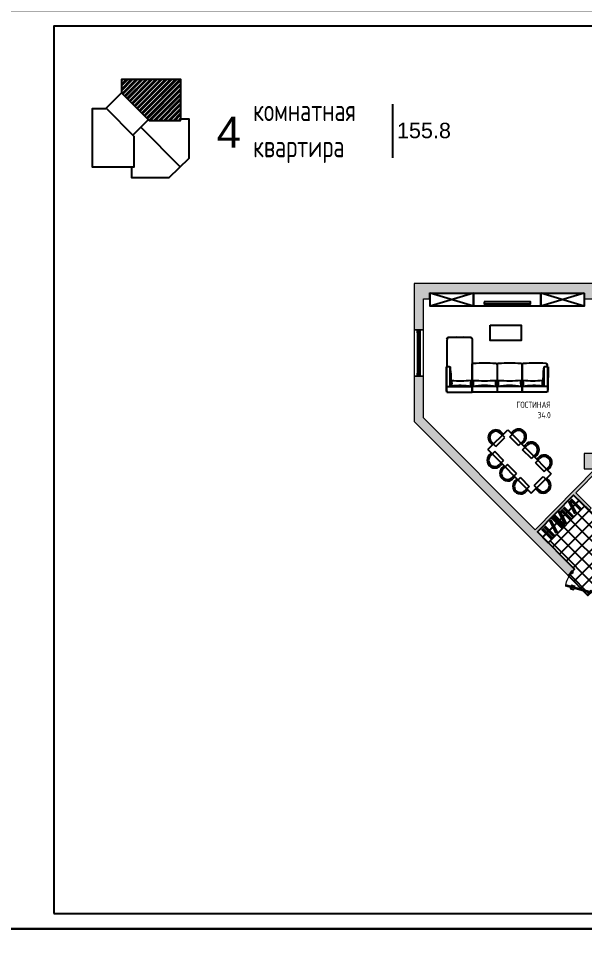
# Model space of a CAD drawing. Header units: millimetres. Extents: x -7516 to 14738, y -3327 to 3625.
# Drawn here: x 3608 to 3791.3, y 2731.3 to 3028.3 of the extents above; entities that cross this region are included whole.
import ezdxf

# ---------------------------------------------------------------- set-up
doc = ezdxf.new("R2010")
doc.units = ezdxf.units.MM
doc.header["$LTSCALE"] = 1.5
for name, color, linetype in [('кафель', 9, 'Continuous'), ('МЕБЕЛЬ ОСНОВ', 7, 'Continuous'), ('Основные тонкие', 7, 'Continuous')]:
    doc.layers.add(name, color=color, linetype=linetype)
for name, color, linetype, lineweight in [('новый план', 6, 'Continuous', 30), ('ОКНА', 130, 'Continuous', 30), ('СТЕНЫ', 30, 'Continuous', 30)]:
    doc.layers.add(name, color=color, linetype=linetype, lineweight=lineweight)
doc.styles.add('ARIAL', font='arial.ttf')
doc.styles.add('style1', font='txt.shx', dxfattribs={"width": 0.7, "height": 2.5})
doc.styles.add('СГЕНЕРИР_СТИЛЬ_1', font='txt.shx', dxfattribs={"width": 0.7})

# ---------------------------------------------------------------- blocks, each defined once
blk = doc.blocks.new('ГНГ')
at = {"layer": 'МЕБЕЛЬ ОСНОВ', "ltscale": 1.5}
for points in [[(-831.6, 407.1), (-785, 453.8), (-785, 492.1), (-615, 492.2), (-615, 377.6), (-590.6, 377.6), (-590.8, 262.9), (-648.8, 206.7), (-755.6, 206.7), (-755.6, 237.1), (-870, 237.1), (-870, 407.1), (-831.6, 407.1)], [(-786, 452.7), (-705.5, 372.2), (-615, 372.2), (-615, 377.6)], [(-830.6, 408.2), (-750, 327.6), (-750, 237.1), (-755.6, 237.1)], [(-730.1, 353.1), (-708.3, 374.9)], [(-730.1, 353.1), (-752.8, 330.4)], [(-730.1, 353.1), (-616.4, 238.6)]]:
    blk.add_lwpolyline(points, dxfattribs=at)
blk = doc.blocks.new('прарпр')
for p, q in [((4857.78, 3708.27), (4857.78, 3717.27)), ((4857.78, 3717.27), (4877.73, 3717.27)), ((4859.37, 3717.27), (4859.37, 3718.2)), ((4859.82, 3716.17), (4859.82, 3718.2)), ((4863.87, 3716.17), (4859.82, 3716.17)), ((4863.87, 3716.17), (4863.87, 3718.2)), ((4864.32, 3717.27), (4864.32, 3718.2)), ((4865.28, 3717.27), (4865.28, 3718.2)), ((4865.73, 3716.17), (4865.73, 3718.2)), ((4869.78, 3716.17), (4865.73, 3716.17)), ((4869.78, 3716.17), (4869.78, 3718.2)), ((4870.23, 3717.27), (4870.23, 3718.2)), ((4871.18, 3717.27), (4871.18, 3718.2)), ((4871.63, 3716.17), (4871.63, 3718.2)), ((4871.63, 3716.17), (4875.68, 3716.17)), ((4875.68, 3716.17), (4875.68, 3718.2)), ((4876.13, 3717.27), (4876.13, 3718.2)), ((4877.73, 3708.27), (4877.73, 3717.27)), ((4857.78, 3715.25), (4856.86, 3715.25)), ((4858.88, 3714.8), (4856.86, 3714.8)), ((4858.88, 3710.75), (4858.88, 3714.8)), ((4876.63, 3714.8), (4878.65, 3714.8)), ((4876.63, 3710.75), (4876.63, 3714.8)), ((4877.73, 3715.25), (4878.65, 3715.25)), ((4858.88, 3710.75), (4856.86, 3710.75)), ((4857.78, 3710.3), (4856.86, 3710.3)), ((4876.63, 3710.75), (4878.65, 3710.75)), ((4877.73, 3710.3), (4878.65, 3710.3)), ((4857.78, 3708.27), (4877.73, 3708.27)), ((4859.37, 3708.27), (4859.37, 3707.35)), ((4859.82, 3709.37), (4859.82, 3707.35)), ((4863.87, 3709.37), (4859.82, 3709.37)), ((4863.87, 3709.37), (4863.87, 3707.35)), ((4864.32, 3708.27), (4864.32, 3707.35)), ((4865.28, 3708.27), (4865.28, 3707.35)), ((4865.73, 3709.37), (4865.73, 3707.35)), ((4869.78, 3709.37), (4865.73, 3709.37)), ((4869.78, 3709.37), (4869.78, 3707.35)), ((4870.23, 3708.27), (4870.23, 3707.35)), ((4871.18, 3708.27), (4871.18, 3707.35)), ((4871.63, 3709.37), (4871.63, 3707.35)), ((4871.63, 3709.37), (4875.68, 3709.37)), ((4875.68, 3709.37), (4875.68, 3707.35)), ((4876.13, 3708.27), (4876.13, 3707.35))]:
    blk.add_line(p, q)
for centre, radius, start, end in [((4861.85, 3718.2), 2.47, 0, 180), ((4861.85, 3718.2), 2.02, 0, 180), ((4867.75, 3718.2), 2.47, 0, 180), ((4867.75, 3718.2), 2.02, 0, 180), ((4873.66, 3718.2), 2.47, 0, 180), ((4873.66, 3718.2), 2.02, 0, 180), ((4856.86, 3712.77), 2.47, 90, 270), ((4856.86, 3712.77), 2.02, 90, 270), ((4878.65, 3712.77), 2.47, 270, 90), ((4878.65, 3712.77), 2.02, 270, 90), ((4861.85, 3707.35), 2.47, 180, 0), ((4861.85, 3707.35), 2.02, 180, 0), ((4867.75, 3707.35), 2.47, 180, 0), ((4867.75, 3707.35), 2.02, 180, 0), ((4873.66, 3707.35), 2.47, 180, 0), ((4873.66, 3707.35), 2.02, 180, 0)]:
    blk.add_arc(centre, radius, start, end)
blk = doc.blocks.new('двери наружные')
at = {"color": 0}
for p, q in [((3657.41, 2612.77), (3657.91, 2612.77)), ((3657.46, 2612.57), (3657.46, 2612.77)), ((3657.46, 2612.77), (3657.86, 2612.77)), ((3657.73, 2612.57), (3657.46, 2612.57)), ((3657.73, 2612.62), (3657.86, 2612.62)), ((3657.86, 2612.77), (3657.86, 2612.62)), ((3657.41, 2608.22), (3657.91, 2608.22)), ((3657.73, 2608.42), (3657.46, 2608.42)), ((3657.46, 2608.42), (3657.46, 2608.22)), ((3657.46, 2608.22), (3657.86, 2608.22)), ((3657.73, 2608.37), (3657.86, 2608.37)), ((3657.86, 2608.22), (3657.86, 2608.37))]:
    blk.add_line(p, q, dxfattribs=at)
at = {"color": 0, "lineweight": 9}
for p, q in [((3657.73, 2612.62), (3657.73, 2612.57)), ((3657.75, 2608.44), (3659.76, 2611.92)), ((3657.92, 2608.33), (3659.96, 2611.86)), ((3659.07, 2611.22), (3658.85, 2610.84)), ((3659.13, 2611.18), (3658.92, 2610.8)), ((3659.26, 2611.11), (3659.13, 2611.18)), ((3659.3, 2611.18), (3659.17, 2611.25)), ((3659.19, 2611), (3659.34, 2611.25)), ((3659.22, 2610.98), (3659.19, 2611)), ((3659.3, 2611.18), (3659.24, 2611.21)), ((3659.34, 2611.25), (3659.36, 2611.24)), ((3659.6, 2610.91), (3659.38, 2610.53)), ((3659.41, 2610.87), (3659.39, 2610.88)), ((3659.56, 2611.12), (3659.41, 2610.87)), ((3659.68, 2610.87), (3659.45, 2610.49)), ((3659.48, 2610.98), (3659.6, 2610.91)), ((3659.52, 2611.05), (3659.65, 2610.97)), ((3659.54, 2611.14), (3659.56, 2611.12)), ((3659.88, 2611.86), (3659.76, 2611.92)), ((3657.73, 2608.37), (3657.73, 2608.42)), ((3657.86, 2608.37), (3657.75, 2608.44)), ((3657.92, 2608.33), (3657.86, 2608.37))]:
    blk.add_line(p, q, dxfattribs=at)
at = {"color": 0, "lineweight": 0}
for p, q in [((3657.86, 2608.37), (3659.9, 2611.89)), ((3659.9, 2611.89), (3659.96, 2611.86))]:
    blk.add_line(p, q, dxfattribs=at)
at = {"color": 0}
blk.add_circle((3657.78, 2608.39), 0.0212, dxfattribs=at)
at = {"color": 0, "lineweight": 0}
blk.add_arc((3657.74, 2609.36), 3.26, 51.7107, 87.8927, dxfattribs=at)
at = {"color": 0, "lineweight": 9}
for centre, major_axis, start_param, end_param in [((3658.88, 2610.82), (-0.0381, -0.0102), 5.497787, 8.63938), ((3659.13, 2611.19), (0.0192, -0.0715), 2.356194, 3.926991), ((3659.61, 2610.91), (-0.0715, -0.0192), 2.356194, 3.926991), ((3659.42, 2610.51), (-0.0381, -0.0102), 5.497787, 8.63938)]:
    blk.add_ellipse(centre, major_axis=major_axis, ratio=1, start_param=start_param, end_param=end_param, dxfattribs=at)
blk = doc.blocks.new('ш')
for p, q in [((4924.67, 3686.1), (4924.69, 3693.06)), ((4924.69, 3693.06), (4924.71, 3693.36)), ((4924.71, 3693.36), (4924.86, 3694.03)), ((4924.77, 3686.1), (4924.77, 3693.44)), ((4924.77, 3693.3), (4924.77, 3686.1)), ((4924.86, 3694.03), (4924.95, 3694.27)), ((4924.95, 3694.27), (4933.07, 3694.27)), ((4924.95, 3694.27), (4933.07, 3694.27)), ((4924.95, 3692.47), (4933.07, 3692.47)), ((4925.97, 3692.33), (4925.97, 3686.1)), ((4933.07, 3694.27), (4933.07, 3686.03)), ((4933.07, 3686.03), (4933.07, 3694.27)), ((4941.17, 3694.27), (4933.07, 3694.27)), ((4941.17, 3694.27), (4933.07, 3694.27)), ((4933.07, 3694.27), (4933.07, 3686.03)), ((4933.07, 3686.03), (4933.07, 3694.27)), ((4941.17, 3692.47), (4933.07, 3692.47)), ((4949.27, 3694.27), (4941.17, 3694.27)), ((4949.27, 3694.27), (4941.17, 3694.27)), ((4941.17, 3685.41), (4941.17, 3694.27)), ((4949.27, 3692.47), (4941.17, 3692.47)), ((4957.39, 3694.27), (4949.27, 3694.27)), ((4957.39, 3694.27), (4949.27, 3694.27)), ((4949.27, 3694.27), (4949.27, 3686.03)), ((4949.27, 3685.41), (4949.27, 3694.27)), ((4949.27, 3685.39), (4949.27, 3694.27)), ((4949.27, 3686.03), (4949.27, 3694.27)), ((4957.39, 3692.47), (4949.27, 3692.47)), ((4956.37, 3692.33), (4956.37, 3686.1)), ((4957.48, 3694.03), (4957.39, 3694.27)), ((4957.63, 3693.36), (4957.48, 3694.03)), ((4957.57, 3686.1), (4957.57, 3693.44)), ((4957.57, 3693.3), (4957.57, 3686.1)), ((4957.65, 3693.06), (4957.63, 3693.36)), ((4957.67, 3686.1), (4957.65, 3693.06)), ((4924.77, 3686.1), (4924.67, 3686.1)), ((4924.77, 3686.1), (4924.67, 3686.1)), ((4924.97, 3686.03), (4924.77, 3686.1)), ((4924.97, 3677.71), (4924.97, 3686.03)), ((4933.07, 3686.03), (4933.07, 3685.41)), ((4933.07, 3685.41), (4933.07, 3686.03)), ((4933.07, 3686.03), (4933.07, 3685.41)), ((4933.07, 3677.09), (4933.07, 3686.03)), ((4949.27, 3686.03), (4949.27, 3685.41)), ((4949.27, 3685.41), (4949.27, 3686.03)), ((4957.33, 3685.22), (4957.37, 3686.03)), ((4957.37, 3686.03), (4957.57, 3686.1)), ((4957.37, 3685.41), (4957.37, 3686.03)), ((4957.57, 3686.1), (4957.67, 3686.1)), ((4957.57, 3686.1), (4957.67, 3686.1)), ((4933.07, 3685.41), (4933.11, 3685.22)), ((4933.11, 3685.22), (4933.22, 3685.05)), ((4933.22, 3685.05), (4933.54, 3684.91)), ((4933.54, 3684.91), (4935.76, 3684.8)), ((4935.76, 3684.8), (4938.06, 3684.79)), ((4938.06, 3684.79), (4940.67, 3684.91)), ((4940.67, 3684.91), (4940.86, 3684.95)), ((4941.21, 3685.22), (4941.32, 3685.05)), ((4941.32, 3685.05), (4941.64, 3684.91)), ((4941.64, 3684.91), (4943.86, 3684.8)), ((4943.86, 3684.8), (4946.16, 3684.79)), ((4946.16, 3684.79), (4948.77, 3684.91)), ((4948.77, 3684.91), (4948.96, 3684.95)), ((4948.96, 3684.95), (4949.18, 3685.12)), ((4949.18, 3685.12), (4949.23, 3685.22)), ((4949.27, 3685.41), (4949.31, 3685.22)), ((4949.31, 3685.22), (4949.42, 3685.05)), ((4949.42, 3685.05), (4949.74, 3684.91)), ((4949.74, 3684.91), (4951.96, 3684.8)), ((4951.96, 3684.8), (4954.26, 3684.79)), ((4954.26, 3684.79), (4956.87, 3684.91)), ((4956.87, 3684.91), (4957.06, 3684.95)), ((4957.06, 3684.95), (4957.28, 3685.12)), ((4957.28, 3685.12), (4957.33, 3685.22)), ((4925.01, 3676.89), (4924.97, 3677.71)), ((4925.06, 3676.8), (4925.01, 3676.89)), ((4925.28, 3676.62), (4925.06, 3676.8)), ((4925.47, 3676.59), (4925.28, 3676.62)), ((4928.07, 3676.47), (4925.47, 3676.59)), ((4932.6, 3676.59), (4930.38, 3676.48)), ((4932.92, 3676.73), (4932.6, 3676.59))]:
    blk.add_line(p, q)
for centre, radius, start, end in [((4927.1, 3693.37), 2.33, 157.2054, 202.7184), ((4929.02, 3718), 25.86, 260.9427, 279.0132), ((4886.5, 3690.45), 39.71, 353.7064, 2.6748), ((4929.24, 3708.67), 16.63, 260.0649, 282.2779), ((4922.7, 3691.36), 3.79, 347.7289, 14.0422), ((4938.36, 3691.39), 5.67, 169.5902, 188.4273), ((4937.12, 3718), 25.86, 260.9873, 279.0132), ((4937.12, 3709.26), 17.26, 257.4146, 282.5853), ((4927.78, 3691.39), 5.67, 351.5745, 10.4099), ((4946.46, 3691.39), 5.67, 169.59, 188.4264), ((4945.22, 3718), 25.86, 260.9873, 279.0132), ((4945.22, 3709.26), 17.26, 257.4146, 282.5853), ((4935.88, 3691.39), 5.67, 351.5745, 10.4099), ((4954.56, 3691.39), 5.67, 169.59, 188.4264), ((4953.32, 3718), 25.86, 260.9876, 279.0581), ((4953.1, 3708.67), 16.63, 257.7231, 279.9357), ((4943.98, 3691.39), 5.67, 351.5747, 10.4107), ((4959.64, 3691.36), 3.79, 165.9573, 192.2721), ((4995.84, 3690.45), 39.71, 177.326, 186.2944), ((4955.24, 3693.37), 2.33, 337.285, 22.7956), ((4929.58, 3655.68), 35.02, 84.7965, 95.2047), ((4937.12, 3639.64), 51.06, 85.8129, 94.1883), ((4945.22, 3639.64), 51.06, 85.8129, 94.1883), ((4952.76, 3655.68), 35.02, 84.7963, 95.2047), ((4925.37, 3687.5), 1.52, 246.7811, 293.2232), ((4956.97, 3687.5), 1.52, 246.7811, 293.2198), ((4933.57, 3685.41), 0.5, 180.0005, 270.0119), ((4937.12, 3733.46), 48.68, 265.8174, 274.1837), ((4940.67, 3685.41), 0.5, 270.0005, 0.0119), ((4941.67, 3685.41), 0.5, 180.0005, 270.0119), ((4945.22, 3733.46), 48.68, 265.8174, 274.1837), ((4948.77, 3685.41), 0.5, 270.0005, 0.0119), ((4949.77, 3685.41), 0.5, 180.0005, 269.989), ((4953.32, 3733.46), 48.68, 265.8175, 274.1837), ((4956.87, 3685.41), 0.5, 270.0005, 0.0119), ((4925.47, 3677.09), 0.5, 180.0005, 270.0119), ((4932.57, 3677.09), 0.5, 270.0005, 0.0005), ((4929.02, 3725.14), 48.68, 265.8173, 274.1837)]:
    blk.add_arc(centre, radius, start, end)

msp = doc.modelspace()

# ---------------------------------------------------------------- hatches: boundary and pattern name
at = {"layer": 'кафель', "ltscale": 1.5, "true_color": 0x939598}
h = msp.add_hatch(color=252, dxfattribs=at)
h.dxf.hatch_style = 1
h.paths.add_polyline_path([(3906.07, 2942.54), (3906.07, 2931.55), (3903.07, 2931.55), (3903.07, 2937.54), (3901.07, 2937.54), (3901.07, 2939.56), (3891.07, 2939.56), (3891.07, 2937.54), (3890.07, 2937.54), (3890.07, 2939.56), (3851.07, 2939.56), (3851.07, 2937.54), (3846.07, 2937.54), (3846.07, 2939.54), (3827.06, 2939.54), (3827.06, 2924.04), (3826.06, 2924.04), (3826.06, 2939.56), (3814.06, 2939.56), (3814.06, 2930.97), (3813.06, 2930.97), (3813.06, 2939.56), (3796.07, 2939.54), (3796.07, 2909.04), (3813.06, 2909.04), (3813.06, 2922.97), (3814.07, 2922.97), (3814.06, 2909.04), (3826.06, 2909.04), (3826.06, 2916.04), (3827.06, 2916.04), (3827.06, 2909.04), (3831.04, 2909.04), (3831.04, 2908.04), (3796.07, 2908.04), (3796.07, 2899.54), (3795.07, 2899.54), (3795.07, 2937.54), (3791.07, 2937.54), (3791.07, 2939.54), (3741.07, 2939.54), (3741.07, 2937.54), (3739.07, 2937.54), (3739.07, 2927.55), (3736.07, 2927.55), (3736.07, 2942.54)])
at = {"layer": 'кафель', "ltscale": 1.5, "true_color": 0x636466}
h = msp.add_hatch(color=251, dxfattribs=at)
h.dxf.hatch_style = 1
h.paths.add_polyline_path([(3737.07, 2926.55), (3738.07, 2926.55), (3738.07, 2927.55), (3737.07, 2927.55)])
at = {"layer": 'кафель', "ltscale": 1.5, "true_color": 0x939598}
h = msp.add_hatch(color=252, dxfattribs=at)
h.dxf.hatch_style = 1
h.paths.add_polyline_path([(3736.07, 2897.85), (3736.07, 2912.55), (3739.07, 2912.55), (3739.07, 2899.09), (3775.25, 2862.89), (3794.66, 2882.54), (3791.07, 2882.54), (3791.07, 2887.54), (3795.07, 2887.54), (3795.07, 2891.54), (3796.07, 2891.54), (3796.07, 2882.54), (3788.41, 2874.79), (3793.39, 2869.87), (3792.68, 2869.16), (3787.7, 2874.08), (3775.96, 2862.19), (3787.98, 2850.15), (3785.89, 2848.06)])
at = {"layer": 'кафель', "ltscale": 1.5, "true_color": 0x636466}
h = msp.add_hatch(color=251, dxfattribs=at)
h.dxf.hatch_style = 1
h.paths.add_polyline_path([(3738.07, 2912.55), (3738.07, 2913.55), (3737.07, 2913.55), (3737.07, 2912.55)])
at = {"layer": 'кафель', "ltscale": 1.5, "true_color": 0x939598}
h = msp.add_hatch(dxfattribs=at)
h.set_pattern_fill('ANSI37', color=252, angle=90)
h.set_pattern_definition([(135, (3821.8645, 3607.7084), (-2.245064, -2.245064), []), (225, (3821.8645, 3607.7084), (2.245064, -2.245064), [])])
h.paths.add_polyline_path([(3779.49, 2858.65), (3791.26, 2870.56), (3792.68, 2869.16), (3803.22, 2858.75), (3808.2, 2853.83), (3796.35, 2841.83), (3794.44, 2843.75), (3792.31, 2841.63), (3785.88, 2848.06), (3787.98, 2850.15)])
h.paths.add_polyline_path([(3786.8, 2844.18), (3786.78, 2844.13), (3786.62, 2844.18), (3786.63, 2844.22)], flags=17)
h.paths.add_polyline_path([(3787.23, 2844.2), (3787.11, 2843.74), (3786.86, 2843.81), (3786.99, 2844.27)], flags=17)
h.paths.add_polyline_path([(3793.01, 2842.9), (3793.04, 2842.88), (3793, 2842.89)], flags=16)
at = {"layer": 'МЕБЕЛЬ ОСНОВ', "ltscale": 1.5, "true_color": 0x636466}
h = msp.add_hatch(dxfattribs=at)
h.set_pattern_fill('ANSI32', color=251, scale=0.117607)
h.set_pattern_definition([(45, (4033.5974, 2923.9567), (-0.7921075, 0.7921075), []), (45, (4034.1255, 2923.9567), (-0.7921075, 0.7921075), [])])
h.paths.add_polyline_path([(3660.46, 3008.59), (3641.48, 3008.59), (3641.48, 3004.07), (3650.36, 2995.19), (3660.46, 2995.19)])

# ---------------------------------------------------------------- linework, layer by layer
at = {"color": 252, "lineweight": 5, "true_color": 0x939598}
for p, q in [((3737.07, 2926.55), (3737.07, 2913.55)), ((3737.32, 2926.55), (3737.32, 2913.55)), ((3737.57, 2926.55), (3737.57, 2913.55)), ((3737.82, 2926.55), (3737.82, 2913.55)), ((3738.07, 2926.55), (3738.07, 2913.55))]:
    msp.add_line(p, q, dxfattribs=at)
for p, q in [((3789.41, 2872.39), (3777.64, 2860.52)), ((3777.73, 2860.43), (3789.5, 2872.3)), ((3786.02, 2872.05), (3788.13, 2868)), ((3786.41, 2872.26), (3788.52, 2868.21)), ((3786.57, 2872.57), (3789.81, 2869.35)), ((3786.88, 2872.88), (3790.12, 2869.67)), ((3783.45, 2869.24), (3786.69, 2866.02)), ((3783.76, 2869.55), (3787, 2866.34)), ((3784.22, 2870.01), (3787.46, 2866.8)), ((3784.53, 2870.33), (3787.77, 2867.11)), ((3780.26, 2866.07), (3782.38, 2862.02)), ((3780.63, 2866.58), (3783.88, 2863.37)), ((3780.94, 2866.9), (3784.19, 2863.68)), ((3781.34, 2867.3), (3784.58, 2864.08)), ((3781.65, 2867.61), (3784.9, 2864.4)), ((3782.73, 2868.74), (3784.85, 2864.69)), ((3783.13, 2868.95), (3785.24, 2864.9)), ((3777.61, 2863.37), (3780.86, 2860.15)), ((3778.07, 2863.83), (3781.31, 2860.61)), ((3778.38, 2864.14), (3781.63, 2860.93)), ((3779.87, 2865.87), (3781.98, 2861.82)), ((3777.3, 2863.06), (3780.55, 2859.84))]:
    msp.add_line(p, q)
at = {"color": 18, "true_color": 0x000000}
for points in [[(3599.48, 2733.78), (4019.98, 2733.78), (4019.98, 3030.78), (3599.48, 3030.78)], [(3599.48, 2436.78), (4019.98, 2436.78), (4019.98, 2733.78), (3599.48, 2733.78)]]:
    msp.add_lwpolyline(points, close=True, dxfattribs=at)
at = {"color": 252, "lineweight": 5, "true_color": 0x939598}
for points in [[(3737.07, 2926.55), (3737.07, 2927.55), (3738.07, 2927.55), (3738.07, 2926.55)], [(3737.07, 2912.55), (3737.07, 2913.55), (3738.07, 2913.55), (3738.07, 2912.55)]]:
    msp.add_lwpolyline(points, close=True, dxfattribs=at)
at = {"color": 252, "true_color": 0x939598}
msp.add_lwpolyline([(3775.96, 2862.19), (3787.7, 2874.08), (3791.26, 2870.56), (3779.51, 2858.67)], close=True, dxfattribs=at)
at = {"layer": 'кафель', "color": 252, "ltscale": 1.5, "true_color": 0x939598}
msp.add_lwpolyline([(3808.2, 2853.83), (3796.35, 2841.83), (3794.44, 2843.75), (3792.31, 2841.63), (3785.88, 2848.06), (3787.98, 2850.15), (3775.96, 2862.19), (3787.7, 2874.08), (3792.68, 2869.16), (3792.68, 2869.16), (3803.22, 2858.75), (3803.22, 2858.75), (3808.2, 2853.83)], dxfattribs=at)
at = {"layer": 'МЕБЕЛЬ ОСНОВ', "ltscale": 1.5}
for points in [[(3729.05, 3000.53), (3729.05, 2983.18)], [(3755.25, 2935.2), (3741.26, 2939.39)], [(3755.25, 2939.38), (3741.26, 2935.19)], [(3791.07, 2935.19), (3777.07, 2939.38)], [(3791.07, 2939.37), (3777.07, 2935.18)], [(3758.72, 2936.59), (3758.72, 2935.99), (3773.72, 2935.99), (3773.72, 2936.59), (3758.72, 2936.59)]]:
    msp.add_lwpolyline(points, dxfattribs=at)
for points in [[(3755.25, 2939.38), (3755.25, 2935.19), (3741.26, 2935.19), (3741.26, 2939.39)], [(3777.07, 2939.38), (3777.07, 2935.18), (3755.25, 2935.19), (3755.25, 2939.39)], [(3791.07, 2939.37), (3791.06, 2935.17), (3777.07, 2935.18), (3777.07, 2939.38)]]:
    msp.add_lwpolyline(points, close=True, dxfattribs=at)
at = {"layer": 'МЕБЕЛЬ ОСНОВ'}
msp.add_lwpolyline([(3760.68, 2929.04), (3770.68, 2929.04), (3770.68, 2924.04), (3760.68, 2924.04)], close=True, dxfattribs=at)
at = {"layer": 'ОКНА', "color": 252, "lineweight": 0, "ltscale": 1.5, "true_color": 0x939598}
msp.add_lwpolyline([(3738.07, 2927.55), (3737.07, 2927.55), (3737.07, 2912.55), (3738.07, 2912.55)], close=True, dxfattribs=at)
at = {"layer": 'Основные тонкие'}
msp.add_lwpolyline([(3619.48, 2738.78), (4014.98, 2738.78), (4014.98, 3025.78), (3619.48, 3025.78)], close=True, dxfattribs=at)
at = {"layer": 'СТЕНЫ', "color": 252, "lineweight": 0, "ltscale": 1.5, "true_color": 0x939598}
for points in [[(3906.07, 2942.54), (3736.07, 2942.54), (3736.07, 2927.55)], [(3736.07, 2927.55), (3739.07, 2927.55), (3739.07, 2937.54), (3741.07, 2937.54), (3741.07, 2939.54), (3791.07, 2939.54), (3791.07, 2937.54), (3795.07, 2937.54)], [(3736.07, 2912.55), (3736.07, 2897.85), (3785.89, 2848.06), (3787.98, 2850.15), (3775.96, 2862.19), (3787.7, 2874.08), (3792.68, 2869.16), (3793.39, 2869.87), (3788.41, 2874.79), (3796.07, 2882.54), (3796.07, 2891.54), (3795.07, 2891.54), (3795.07, 2887.54), (3791.07, 2887.54), (3791.07, 2882.54), (3794.66, 2882.54), (3775.25, 2862.89), (3739.07, 2899.09), (3739.07, 2912.55), (3736.07, 2912.55)]]:
    msp.add_lwpolyline(points, dxfattribs=at)
msp.add_lwpolyline([(3739.07, 2927.55), (3736.07, 2927.55), (3736.07, 2912.55), (3739.07, 2912.55)], close=True, dxfattribs=at)

# ---------------------------------------------------------------- block references
at = {"layer": 'МЕБЕЛЬ ОСНОВ', "xscale": 0.1116487632328031, "yscale": 0.1116487632328031, "zscale": 0.1116487632328031}
msp.add_blockref('ГНГ', (3729.13, 2953.64), dxfattribs=at)
at = {"layer": 'МЕБЕЛЬ ОСНОВ', "xscale": -1, "rotation": 180.0248018832835}
msp.add_blockref('ш', (-1179.85, 6599.52), dxfattribs=at)
at = {"layer": 'МЕБЕЛЬ ОСНОВ', "rotation": 314.6222081917352}
msp.add_blockref('прарпр', (-2291.65, 3741.63), dxfattribs=at)
at = {"layer": 'новый план', "color": 0, "lineweight": -3, "xscale": -2, "yscale": 2, "zscale": 2, "rotation": 44.61172856944167}
msp.add_blockref('двери наружные', (12664.55, 4266.76), dxfattribs=at)

# ---------------------------------------------------------------- texts
at = {"layer": 'МЕБЕЛЬ ОСНОВ', "ltscale": 1.5}
for s, width, insert, char_height, attachment_point, style in [('\\pxqj;комнатная\\Pквартира', 27.9945, (3683.98, 3002.03), 7, 1, 'СГЕНЕРИР_СТИЛЬ_1'), ('\\pxqr;4', 15.1598, (3664.81, 2996.45), 10, 1, 'ARIAL'), ('\\pxqr;155.8', 15.1598, (3732.83, 2994.52), 5, 1, 'ARIAL'), ('\\pxqr;ГОСТИНАЯ\\P34.0', 11.1839, (3780.3, 2904.29), 2, 3, 'style1')]:
    msp.add_mtext_dynamic_manual_height_columns(s, width=width, gutter_width=12.5, heights=[0], dxfattribs=dict(at, insert=insert, char_height=char_height, attachment_point=attachment_point, style=style))

doc.saveas('drawing.dxf')
